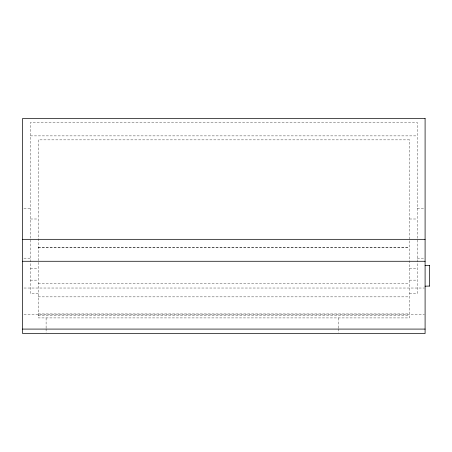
<?xml version="1.0" encoding="UTF-8"?>
<svg xmlns="http://www.w3.org/2000/svg" width="452" height="452" viewBox="0 0 452 452"><rect width="100%" height="100%" fill="white"/><g stroke="black" fill="none" stroke-linecap="round" stroke-linejoin="round"><path stroke-width="0.34" stroke-dasharray="2.26 1.69" d="M38.211 293.597L30.408 293.608L30.408 122.447L417.286 122.447L417.286 293.608L409.484 293.597M30.408 135.882L417.286 135.882M23.899 208.824L30.408 208.824M417.286 208.824L424.445 208.824M30.408 219L38.211 219M409.484 219L417.286 219M38.211 247.255L409.484 247.255M38.211 247.826L409.484 247.826M23.899 258.16L30.408 258.16M417.286 258.16L424.445 258.16M30.408 268.313L38.211 268.318M409.484 268.318L417.286 268.313M30.408 280.138L38.211 280.138M409.484 280.138L417.286 280.138M38.211 283.415L409.484 283.415M24.012 288.026L424.388 288.026M38.211 296.862L409.484 296.862M38.211 313.937L409.484 313.937M24.012 314.18L424.388 314.18M38.211 315.649L409.484 315.649M338.571 317.92L338.571 328.101M338.571 328.779L338.571 332.853M46.098 317.92L46.098 328.101M46.098 328.779L46.098 332.853M409.484 139.86L38.211 139.86L38.211 317.914L409.484 317.92L409.484 139.86"/><path stroke-width="0.68" d="M425.095 286.178L429.4 286.065M22.6 239.328L425.095 239.328M22.6 261.273L425.095 261.273M22.6 329.084L425.095 329.084M425.095 265.386L429.4 265.499M429.4 265.386L429.4 286.178M425.095 118.469L22.6 118.469L22.6 333.531L425.095 333.531L425.095 118.469"/></g></svg>
